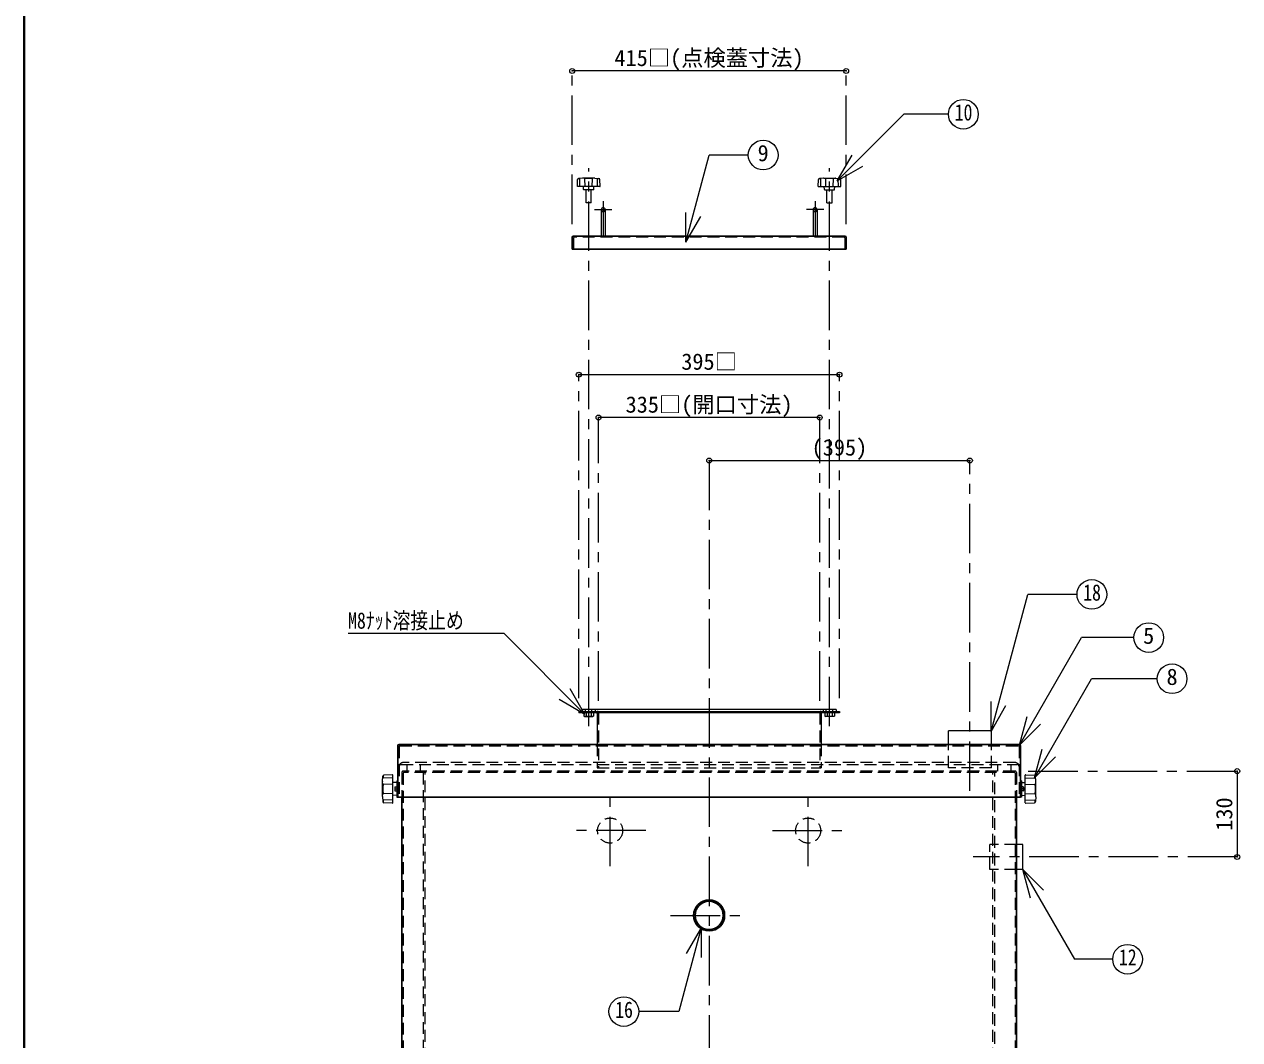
# Model space of a CAD drawing. Units: millimetres at full size, sheet at 1:15; details may follow other scales. Extents: x -3044 to 3031, y -2085 to 2130.
# Drawn here: x -3044 to -1203, y -848 to 690 of the extents above; entities that cross this region are included whole.
import ezdxf
from ezdxf.enums import TextEntityAlignment as Align

# ---------------------------------------------------------------- set-up
doc = ezdxf.new("R2010")
doc.units = ezdxf.units.MM
doc.header["$LTSCALE"] = 15
doc.header["$PDMODE"] = 32
doc.header["$PDSIZE"] = 7.5
doc.linetypes.add('CHAIN1', pattern=[8, 5, -1, 1, -1])
doc.linetypes.add('DASHED1', pattern=[1.8, 1.2, -0.6])
doc.layers.add('0-0', color=7, linetype='Continuous', lineweight=18)
doc.styles.add('ＭＳ ゴシック', font='')
doc.styles.get('ＭＳ ゴシック').set_extended_font_data('MS Gothic')

msp = doc.modelspace()

# ---------------------------------------------------------------- linework, layer by layer
at = {"layer": '0-0', "color": 1, "lineweight": 40}
msp.add_line((-3044, -2084.96), (-3044, 2130.04), dxfattribs=at)
at = {"layer": '0-0', "color": 4, "lineweight": 9}
for p, q in [((-1799, 619.54), (-2214, 619.54)), ((-2170, 409.54), (-2170, 369.54)), ((-2164, 409.54), (-2164, 369.54)), ((-1849, 409.54), (-1849, 369.54)), ((-1843, 409.54), (-1843, 369.54)), ((-2204, 159.54), (-1809, 159.54)), ((-1839, 94.54), (-2174, 94.54)), ((-2006.5, 29.54), (-1611.5, 29.54)), ((-2176, -353.46), (-2176, -400.46)), ((-1837, -353.46), (-1837, -400.46)), ((-1579, -379.96), (-1644, -379.96)), ((-1644, -400.46), (-1644, -379.96)), ((-1579, -400.46), (-1579, -379.96)), ((-1206.5, -440.96), (-1206.5, -570.96))]:
    msp.add_line(p, q, dxfattribs=at)
at = {"layer": '0-0', "color": 4, "linetype": 'CHAIN1', "lineweight": 9}
for p, q in [((-2214, 387.54), (-2214, 619.54)), ((-1799, 387.54), (-1799, 619.54)), ((-2189, -372.96), (-2189, 472.14)), ((-1824, -372.96), (-1824, 472.14)), ((-2180, 409.54), (-2154, 409.54)), ((-2167, 422.54), (-2167, 369.54)), ((-1833, 409.54), (-1859, 409.54)), ((-1846, 422.54), (-1846, 369.54)), ((-2204, -330.46), (-2204, 159.54)), ((-1809, -330.46), (-1809, 159.54)), ((-2174, -334.46), (-2174, 94.54)), ((-1839, -334.46), (-1839, 94.54)), ((-2006.5, 29.54), (-2006.5, -1559.96)), ((-1611.5, -470.96), (-1611.5, 29.54)), ((-1523, -440.96), (-1206.5, -440.96)), ((-2156.5, -584.96), (-2156.5, -476.96)), ((-1856.5, -584.96), (-1856.5, -476.96)), ((-2102.5, -530.96), (-2210.5, -530.96)), ((-1910.5, -530.96), (-1802.5, -530.96)), ((-1206.5, -570.96), (-1606.5, -570.96)), ((-2065, -659.46), (-1948, -659.46))]:
    msp.add_line(p, q, dxfattribs=at)
at = {"layer": '0-0'}
for p, q in [((-1812.56, 452.9), (-1711.56, 553.9)), ((-1643.93, 553.9), (-1711.56, 553.9)), ((-2041.76, 360.17), (-2006.38, 492.21)), ((-1947.14, 492.21), (-2006.38, 492.21)), ((-1812.56, 452.9), (-1790.06, 491.87)), ((-1812.56, 452.9), (-1773.59, 475.4)), ((-2206.17, 444.76), (-2205.83, 455.27)), ((-2172.23, 444.34), (-2205.77, 444.34)), ((-2198.41, 457.13), (-2204.31, 456.82)), ((-2202.55, 444.34), (-2202.16, 455.98)), ((-2180.01, 457.14), (-2197.99, 457.14)), ((-2196.63, 439.91), (-2197, 444.34)), ((-2194.48, 444.34), (-2194.87, 455.98)), ((-2183.51, 444.34), (-2183.13, 455.98)), ((-2181.37, 439.91), (-2181, 444.34)), ((-2179.59, 457.13), (-2173.68, 456.82)), ((-2175.45, 444.34), (-2175.84, 455.98)), ((-2171.83, 444.76), (-2172.17, 455.27)), ((-1841.17, 444.76), (-1840.83, 455.27)), ((-1840.77, 444.34), (-1807.23, 444.34)), ((-1833.41, 457.13), (-1839.31, 456.82)), ((-1837.55, 444.34), (-1837.16, 455.98)), ((-1832.99, 457.14), (-1815.01, 457.14)), ((-1831.63, 439.91), (-1832, 444.34)), ((-1829.48, 444.34), (-1829.87, 455.98)), ((-1818.51, 444.34), (-1818.13, 455.98)), ((-1816.37, 439.91), (-1816, 444.34)), ((-1814.59, 457.13), (-1808.68, 456.82)), ((-1810.45, 444.34), (-1810.84, 455.98)), ((-1806.83, 444.76), (-1807.17, 455.27)), ((-2181.77, 439.54), (-2196.23, 439.54)), ((-2193, 420.04), (-2193, 439.54)), ((-2185, 420.04), (-2185, 439.54)), ((-1831.23, 439.54), (-1816.77, 439.54)), ((-1828, 420.04), (-1828, 439.54)), ((-1820, 420.04), (-1820, 439.54)), ((-2185, 420.04), (-2193, 420.04)), ((-2041.76, 360.17), (-2041.76, 405.17)), ((-1828, 420.04), (-1820, 420.04)), ((-2041.76, 360.17), (-2019.26, 399.14)), ((-1579.46, -380.71), (-1523.88, -173.28)), ((-1449.2, -173.28), (-1523.88, -173.28)), ((-2317.2, -232.65), (-2553.55, -232.65)), ((-2194.7, -355.15), (-2317.2, -232.65)), ((-1536.24, -401.59), (-1442.2, -238.71)), ((-1363.07, -238.71), (-1442.2, -238.71)), ((-1513.78, -451.05), (-1427.13, -300.97)), ((-1327.66, -300.97), (-1427.13, -300.97)), ((-2194.7, -355.15), (-2217.2, -316.17)), ((-2194.7, -355.15), (-2233.67, -332.65)), ((-1814, -347.46), (-1814, -350.46)), ((-1579.46, -380.71), (-1579.46, -335.71)), ((-1579.46, -380.71), (-1556.96, -341.74)), ((-2204, -350.46), (-1809, -350.46)), ((-2204, -350.46), (-2204, -352.46)), ((-1809, -352.46), (-2204, -352.46)), ((-2195.25, -357.96), (-2182.75, -357.96)), ((-2192.75, -352.76), (-2192.75, -357.46)), ((-2185.25, -352.76), (-2185.25, -357.46)), ((-1817.75, -357.96), (-1830.25, -357.96)), ((-1827.75, -352.76), (-1827.75, -357.46)), ((-1820.25, -352.76), (-1820.25, -357.46)), ((-1809, -350.46), (-1809, -352.46)), ((-1536.24, -401.59), (-1524.59, -358.12)), ((-1536.24, -401.59), (-1504.42, -369.77)), ((-1513.78, -451.05), (-1502.13, -407.58)), ((-1513.78, -451.05), (-1481.96, -419.23)), ((-2501.5, -479.19), (-2501.5, -456.72)), ((-2501.48, -456.19), (-2501.09, -448.81)), ((-2485.5, -451.02), (-2500.05, -451.51)), ((-2486.01, -446.49), (-2499.16, -446.92)), ((-2485.5, -488.92), (-2485.5, -446.99)), ((-2479.96, -458.42), (-2485.5, -457.96)), ((-2479.5, -455.46), (-2478, -455.46)), ((-2479.5, -455.46), (-2479.5, -480.46)), ((-1533.5, -455.46), (-1535, -455.46)), ((-1533.04, -458.42), (-1527.5, -457.96)), ((-1527.5, -488.92), (-1527.5, -446.99)), ((-1527.5, -451.02), (-1512.95, -451.51)), ((-1526.98, -446.49), (-1513.83, -446.92)), ((-1511.51, -456.19), (-1511.9, -448.81)), ((-1511.5, -479.19), (-1511.5, -456.72)), ((-2485.5, -461.1), (-2500.05, -460.62)), ((-2485.5, -474.81), (-2500.05, -475.3)), ((-2479.96, -477.49), (-2485.5, -477.96)), ((-2482.75, -465.61), (-2482.75, -470.3)), ((-2482.12, -464.96), (-2479.5, -464.96)), ((-2482.12, -467.96), (-2479.5, -467.96)), ((-2482.12, -470.96), (-2479.5, -470.96)), ((-1530.87, -464.96), (-1533.5, -464.96)), ((-1530.87, -467.96), (-1533.5, -467.96)), ((-1530.87, -470.96), (-1533.5, -470.96)), ((-1533.04, -477.49), (-1527.5, -477.96)), ((-1530.25, -465.61), (-1530.25, -470.3)), ((-1527.5, -461.1), (-1512.95, -460.62)), ((-1527.5, -474.81), (-1512.95, -475.3)), ((-2501.48, -479.72), (-2501.09, -487.1)), ((-2485.5, -484.89), (-2500.05, -484.41)), ((-2486.01, -489.42), (-2499.16, -489)), ((-2479.5, -480.46), (-2478, -480.46)), ((-1527.5, -484.89), (-1512.95, -484.41)), ((-1526.98, -489.42), (-1513.83, -489)), ((-1511.51, -479.72), (-1511.9, -487.1)), ((-1531.5, -551.96), (-1541, -551.96)), ((-1531.5, -589.96), (-1531.5, -551.96)), ((-1531.5, -589.96), (-1541, -589.96)), ((-1532.03, -589.3), (-1520.39, -632.77)), ((-1532.03, -589.3), (-1500.21, -621.12)), ((-1532.03, -589.3), (-1453.2, -725.84)), ((-2018.68, -678.41), (-2052.65, -805.21)), ((-2018.68, -678.41), (-2041.18, -717.38)), ((-2018.68, -678.41), (-2018.68, -723.41)), ((-1395.12, -725.84), (-1453.2, -725.84)), ((-2052.65, -805.21), (-2113.23, -805.21))]:
    msp.add_line(p, q, dxfattribs=at)
at = {"layer": '0-0', "color": 5, "lineweight": 25}
for p, q in [((-1801, 369.54), (-2212, 369.54)), ((-2214, 367.54), (-2214, 349.54)), ((-1799, 367.54), (-1799, 349.54)), ((-1799, 349.54), (-2214, 349.54)), ((-2478, -402.46), (-2478, -480.46)), ((-2476, -400.46), (-1537, -400.46)), ((-1535, -402.46), (-1535, -480.46)), ((-2478, -480.46), (-1535, -480.46)), ((-2472, -480.46), (-2472, -1480.46)), ((-1541, -1480.46), (-1541, -480.46))]:
    msp.add_line(p, q, dxfattribs=at)
at = {"layer": '0-0', "linetype": 'DASHED1'}
for p, q in [((-2194, 367.54), (-2194, 369.54)), ((-2184, 367.54), (-2184, 369.54)), ((-1829, 367.54), (-1829, 369.54)), ((-1819, 367.54), (-1819, 369.54)), ((-2212, 366.54), (-2212, 349.54)), ((-1802, 367.54), (-2211, 367.54)), ((-1801, 366.54), (-1801, 349.54)), ((-2476, -403.46), (-2476, -480.46)), ((-2475, -402.46), (-1538, -402.46)), ((-1537, -403.46), (-1537, -480.46)), ((-2473, -430.96), (-1540, -430.96)), ((-1543, -427.96), (-2470, -427.96)), ((-1543, -440.96), (-2470, -440.96)), ((-2464, -440.96), (-2464, -430.96)), ((-2436.5, -1444.96), (-2436.5, -440.96)), ((-1576.5, -1444.96), (-1576.5, -440.96)), ((-1549, -440.96), (-1549, -430.96)), ((-2472, -442.96), (-2472, -480.46)), ((-2470, -443.96), (-2470, -1479.46)), ((-1544, -442.96), (-2469, -442.96)), ((-2439.5, -442.96), (-2439.5, -1447.96)), ((-1573.5, -1447.96), (-1573.5, -442.96)), ((-1543, -443.96), (-1543, -1479.46)), ((-1541, -442.96), (-1541, -480.46))]:
    msp.add_line(p, q, dxfattribs=at)
at = {"layer": '0-0', "color": 4, "linetype": 'DASHED1', "lineweight": 9}
for p, q in [((-2194, -352.46), (-2194, -347.46)), ((-2184, -352.46), (-2184, -347.46)), ((-2179, -347.46), (-2179, -350.46)), ((-1834, -347.46), (-1834, -350.46)), ((-1829, -352.46), (-1829, -347.46)), ((-1819, -352.46), (-1819, -347.46)), ((-2174, -352.46), (-2174, -435.96)), ((-1839, -352.46), (-1839, -435.96)), ((-2176, -400.46), (-2176, -435.96)), ((-1837, -400.46), (-1837, -435.96)), ((-1644, -435.96), (-1644, -400.46)), ((-1579, -435.96), (-1579, -400.46)), ((-2444, -440.96), (-2444, -430.96)), ((-2176, -435.96), (-1837, -435.96)), ((-1579, -435.96), (-1644, -435.96)), ((-1569, -440.96), (-1569, -430.96)), ((-1581.5, -589.96), (-1581.5, -551.96)), ((-1541, -551.96), (-1581.5, -551.96)), ((-1541, -589.96), (-1581.5, -589.96))]:
    msp.add_line(p, q, dxfattribs=at)
at = {"layer": '0-0'}
for points in [[(-2185, 420.04), (-2185.5, 419.54), (-2192.5, 419.54), (-2193, 420.04)], [(-1828, 420.04), (-1827.5, 419.54), (-1820.5, 419.54), (-1820, 420.04)], [(-1814, -347.46), (-2199, -347.46), (-2199, -350.46)], [(-2196.48, -352.76), (-2196.48, -357.46), (-2195.25, -357.96)], [(-2181.52, -352.76), (-2181.52, -357.46), (-2182.75, -357.96)], [(-1831.48, -352.76), (-1831.48, -357.46), (-1830.25, -357.96)], [(-1816.52, -352.76), (-1816.52, -357.46), (-1817.75, -357.96)], [(-1533.5, -455.46), (-1533.5, -480.46), (-1535, -480.46)]]:
    msp.add_lwpolyline(points, dxfattribs=at)
for centre in [(-1621.43, 553.9), (-1924.64, 492.21), (-1426.7, -173.28), (-1340.57, -238.71), (-1305.16, -300.97), (-1372.62, -725.84), (-2135.73, -805.21)]:
    msp.add_circle(centre, 22.5, dxfattribs=at)
at = {"layer": '0-0', "color": 4, "linetype": 'DASHED1', "lineweight": 9}
for centre in [(-2156.5, -530.96), (-1856.5, -530.96)]:
    msp.add_circle(centre, 19, dxfattribs=at)
at = {"layer": '0-0', "color": 5, "lineweight": 25}
for radius in [23.5, 21.35]:
    msp.add_circle((-2006.5, -659.46), radius, dxfattribs=at)
at = {"layer": '0-0'}
for centre, radius, start, end in [((-2205.77, 444.74), 0.4, 178.15415, 270), ((-2204.23, 455.22), 1.6, 93.01913, 178.15415), ((-2204.6, 454.69), 1.66, 93.02757, 128.73305), ((-2204.54, 448.38), 7.97, 72.62002, 91.09064), ((-2197.99, 449.14), 8, 90, 93.01913), ((-2194.47, 455.99), 0.4, 97.29873, 181.90915), ((-2189, 413.27), 43.47, 82.70127, 97.29873), ((-2183.53, 455.99), 0.4, 358.09085, 82.70127), ((-2180.01, 449.14), 8, 86.98087, 90), ((-2173.46, 448.38), 7.97, 88.90936, 107.37998), ((-2173.77, 455.22), 1.6, 1.84585, 86.98087), ((-2173.39, 454.69), 1.66, 51.26695, 86.97243), ((-2172.23, 444.74), 0.4, 270, 1.84585), ((-1840.77, 444.74), 0.4, 178.15415, 270), ((-1839.23, 455.22), 1.6, 93.01913, 178.15415), ((-1839.6, 454.69), 1.66, 93.02757, 128.73305), ((-1839.54, 448.38), 7.97, 72.62002, 91.09064), ((-1832.99, 449.14), 8, 90, 93.01913), ((-1829.47, 455.99), 0.4, 97.29873, 181.90915), ((-1824, 413.27), 43.47, 82.70127, 97.29873), ((-1818.53, 455.99), 0.4, 358.09085, 82.70127), ((-1815.01, 449.14), 8, 86.98087, 90), ((-1808.46, 448.38), 7.97, 88.90936, 107.37998), ((-1808.77, 455.22), 1.6, 1.84585, 86.98087), ((-1808.39, 454.69), 1.66, 51.26695, 86.97243), ((-1807.23, 444.74), 0.4, 270, 1.84585), ((-2196.23, 439.94), 0.4, 184.76364, 270), ((-2181.77, 439.94), 0.4, 270, 355.23636), ((-1831.23, 439.94), 0.4, 184.76364, 270), ((-1816.77, 439.94), 0.4, 270, 355.23636), ((-2196.18, -352.76), 0.3, 90, 180), ((-2195.48, -350.31), 7.65, 271.74524, 290.89913), ((-2193.05, -352.76), 0.3, 0, 90), ((-2192.45, -352.76), 0.3, 90, 180), ((-2189, -343.62), 14.33, 254.82182, 285.17818), ((-2185.55, -352.76), 0.3, 0, 90), ((-2184.95, -352.76), 0.3, 90, 180), ((-2182.51, -350.31), 7.65, 249.10087, 268.25476), ((-2181.82, -352.76), 0.3, 0, 90), ((-1831.18, -352.76), 0.3, 90, 180), ((-1830.48, -350.31), 7.65, 271.74524, 290.89913), ((-1828.05, -352.76), 0.3, 0, 90), ((-1827.45, -352.76), 0.3, 90, 180), ((-1824, -343.62), 14.33, 254.82182, 285.17818), ((-1820.55, -352.76), 0.3, 0, 90), ((-1819.95, -352.76), 0.3, 90, 180), ((-1817.51, -350.31), 7.65, 249.10087, 268.25476), ((-1816.82, -352.76), 0.3, 0, 90), ((-2491.5, -456.72), 10, 176.98087, 180), ((-2499.1, -448.92), 2, 91.84585, 176.98087), ((-2498.43, -448.45), 2.07, 141.26695, 176.97243), ((-2490.54, -448.53), 9.96, 178.90936, 197.37998), ((-2486, -446.99), 0.5, 0, 91.84585), ((-2480, -458.92), 0.5, 0, 85.23636), ((-1533, -458.92), 0.5, 94.76364, 180), ((-1527, -446.99), 0.5, 88.15415, 180), ((-1513.9, -448.92), 2, 3.01913, 88.15415), ((-1522.46, -448.53), 9.96, 342.62002, 1.09064), ((-1514.57, -448.45), 2.07, 3.02757, 38.73305), ((-1521.5, -456.72), 10, 0, 3.01913), ((-2446.66, -467.96), 54.34, 172.70127, 187.29873), ((-2500.06, -461.12), 0.5, 88.09085, 172.70127), ((-2500.06, -474.8), 0.5, 187.29873, 271.90915), ((-2480.64, -466.46), 2.11, 134.62454, 225.37546), ((-2481.18, -466.49), 1.79, 121.62812, 150.75937), ((-2480.64, -469.46), 2.11, 134.62454, 225.37546), ((-2481.18, -469.43), 1.79, 209.24063, 238.37188), ((-2480, -477), 0.5, 274.76364, 0), ((-1533, -477), 0.5, 180, 265.23636), ((-1531.81, -466.49), 1.79, 29.24063, 58.37188), ((-1532.35, -466.46), 2.11, 314.62454, 45.37546), ((-1532.35, -469.46), 2.11, 314.62454, 45.37546), ((-1531.81, -469.43), 1.79, 301.62812, 330.75937), ((-1512.93, -461.12), 0.5, 7.29873, 91.90915), ((-1512.93, -474.8), 0.5, 268.09085, 352.70127), ((-1566.33, -467.96), 54.34, 352.70127, 7.29873), ((-2491.5, -479.19), 10, 180, 183.01913), ((-2499.1, -487), 2, 183.01913, 268.15415), ((-2490.54, -487.38), 9.96, 162.62002, 181.09064), ((-2498.43, -487.46), 2.07, 183.02757, 218.73305), ((-2486, -488.92), 0.5, 268.15415, 0), ((-1527, -488.92), 0.5, 180, 271.84585), ((-1513.9, -487), 2, 271.84585, 356.98087), ((-1522.46, -487.38), 9.96, 358.90936, 17.37998), ((-1514.57, -487.46), 2.07, 321.26695, 356.97243), ((-1521.5, -479.19), 10, 356.98087, 0)]:
    msp.add_arc(centre, radius, start, end, dxfattribs=at)
at = {"layer": '0-0', "color": 4, "lineweight": 9}
for centre, radius, start, end in [((-2167, 409.54), 3, 360, 180), ((-1846, 409.54), 3, 360, 180), ((-2177, -353.46), 1, 0, 90), ((-1836, -353.46), 1, 90, 180)]:
    msp.add_arc(centre, radius, start, end, dxfattribs=at)
at = {"layer": '0-0', "color": 4, "linetype": 'DASHED1', "lineweight": 9}
for centre, radius, start, end in [((-2167, 409.54), 3, 180, 0), ((-1846, 409.54), 3, 180, 0), ((-2176, -352.46), 2, 0, 90), ((-1837, -352.46), 2, 90, 180)]:
    msp.add_arc(centre, radius, start, end, dxfattribs=at)
at = {"layer": '0-0', "color": 5, "lineweight": 25}
for centre, start, end in [((-2212, 367.54), 90, 180), ((-1801, 367.54), 0, 90), ((-2476, -402.46), 90, 180), ((-1537, -402.46), 0, 90)]:
    msp.add_arc(centre, 2, start, end, dxfattribs=at)
at = {"layer": '0-0', "linetype": 'DASHED1'}
for centre, radius, start, end in [((-2211, 366.54), 1, 90, 180), ((-1802, 366.54), 1, 0, 90), ((-2475, -403.46), 1, 90, 180), ((-1538, -403.46), 1, 0, 90), ((-2470, -433.96), 6, 90, 180), ((-2473, -433.96), 3, 90, 180), ((-2470, -442.96), 2, 90, 180), ((-1543, -433.96), 6, 0, 90), ((-1543, -442.96), 2, 0, 90), ((-1540, -433.96), 3, 0, 90), ((-2469, -443.96), 1, 90, 180), ((-1544, -443.96), 1, 0, 90)]:
    msp.add_arc(centre, radius, start, end, dxfattribs=at)
at = {"layer": '0-0', "color": 1}
for p in [(-2214, 619.54), (-1799, 619.54), (-2204, 159.54), (-1809, 159.54), (-2174, 94.54), (-1839, 94.54), (-2006.5, 29.54), (-1611.5, 29.54), (-1206.5, -440.96), (-1206.5, -570.96)]:
    msp.add_point(p, dxfattribs=at)

# ---------------------------------------------------------------- texts
at = {"layer": '0-0', "style": 'ＭＳ ゴシック'}
for s, p in [('415□(点検蓋寸法)', (-2149.94, 619.54)), ('9', (-1933.08, 475.34)), ('395□', (-2048.69, 159.54)), ('335□(開口寸法)', (-2133.06, 94.54)), ('(395)', (-1851.19, 29.54)), ('5', (-1349.01, -255.59)), ('8', (-1313.6, -317.84))]:
    msp.add_text(s, height=24.74, dxfattribs=at).set_placement(p, align=Align.BOTTOM_LEFT)
at = {"layer": '0-0', "style": 'ＭＳ ゴシック', "width": 0.8}
for s, p in [('10', (-1634.56, 537.03)), ('18', (-1439.83, -190.16)), ('M8ﾅｯﾄ溶接止め', (-2553.55, -232.65)), ('12', (-1385.75, -742.72)), ('16', (-2148.85, -822.08))]:
    msp.add_text(s, height=24.74, dxfattribs=at).set_placement(p, align=Align.BOTTOM_LEFT)
at = {"layer": '0-0', "style": 'ＭＳ ゴシック'}
msp.add_text('130', height=24.74, rotation=90, dxfattribs=at).set_placement((-1206.5, -531.27), align=Align.BOTTOM_LEFT)

doc.saveas('drawing.dxf')
